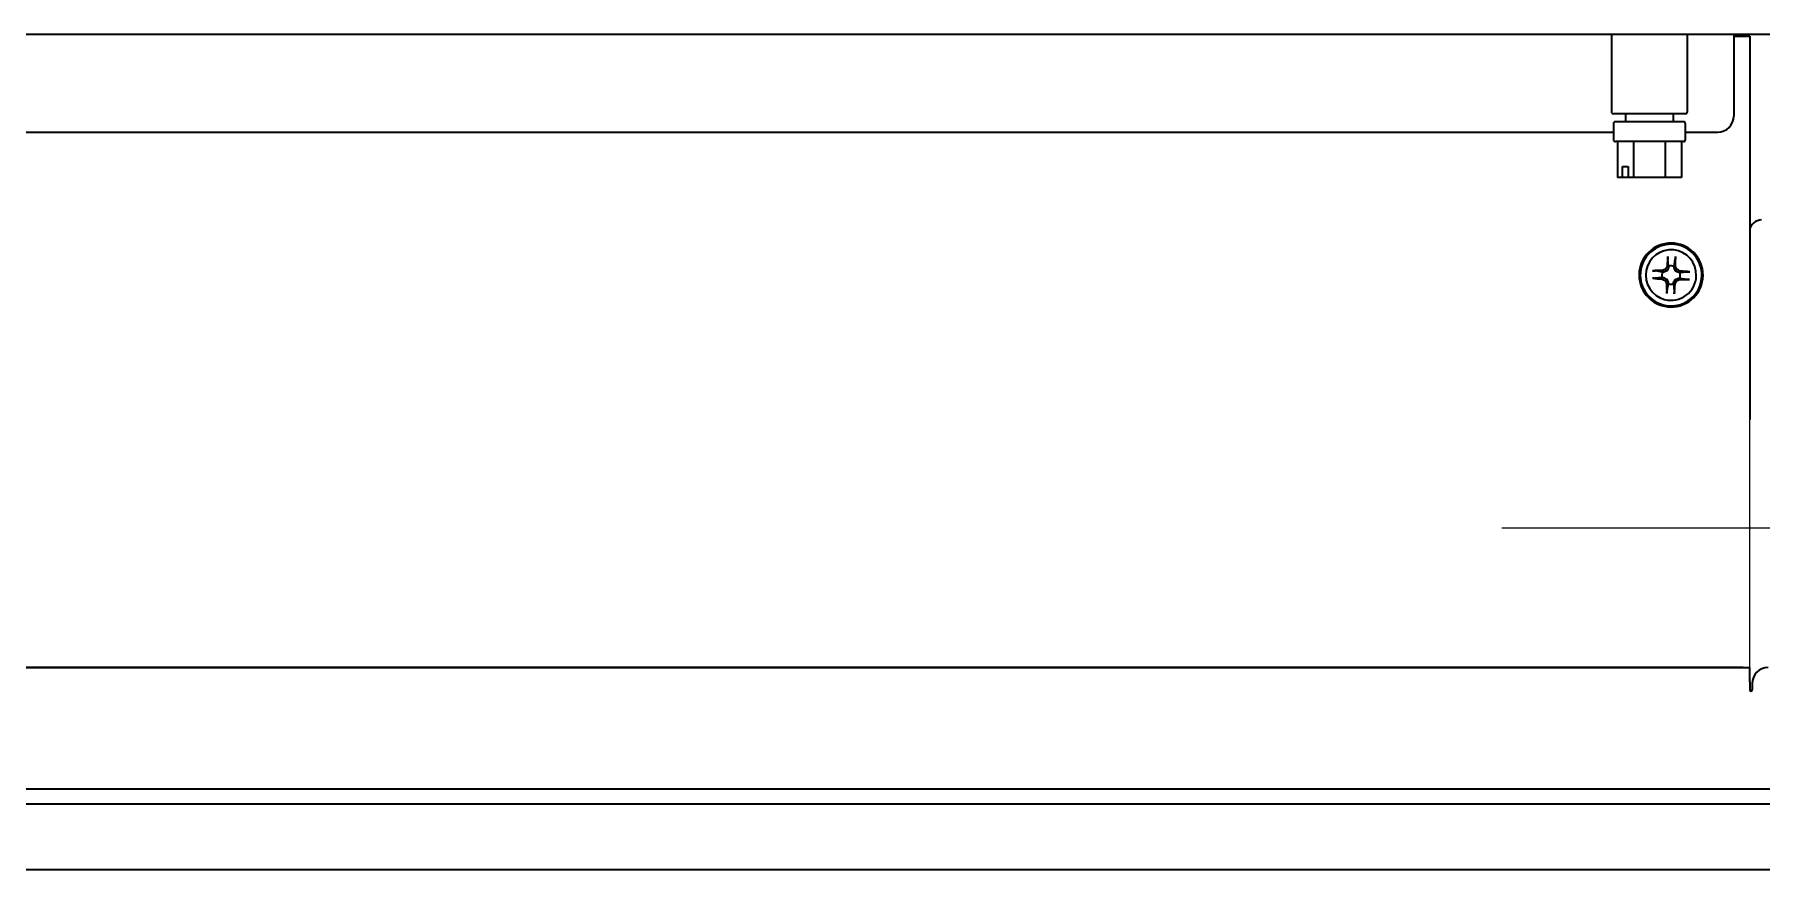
# Model space of a CAD drawing. Header units: inches. Extents: x 90 to 4161, y -506 to 3104.
# Drawn here: x 465.4 to 681.4, y 1192.2 to 1296.7 of the extents above; entities that cross this region are included whole.
import ezdxf

# ---------------------------------------------------------------- set-up
doc = ezdxf.new("R2010")
doc.units = ezdxf.units.IN
doc.layers.add('1', color=7, linetype='Continuous', true_color=0xffffff)

msp = doc.modelspace()

# ---------------------------------------------------------------- linework, layer by layer
msp.add_line((679.97, 1217.46), (679.97, 1248.51))
at = {"color": 4}
msp.add_line((648.97, 1234.96), (748.97, 1234.96), dxfattribs=at)
at = {"layer": '1', "color": 7, "linetype": 'Continuous', "lineweight": 35}
for p, q in [((838.73, 1296.66), (92.01, 1296.66)), ((662.67, 1296.66), (662.67, 1287.01)), ((672.17, 1287.01), (672.17, 1296.66)), ((677.97, 1296.66), (677.97, 1295.66)), ((678.17, 1296.46), (678.17, 1296.66)), ((678.17, 1296.46), (679.97, 1296.46)), ((679.97, 1296.46), (679.97, 1248.51)), ((677.97, 1295.66), (677.97, 1286.46)), ((671.92, 1286.76), (662.92, 1286.76)), ((667.42, 1285.76), (663.17, 1285.76)), ((664.42, 1286.76), (664.42, 1285.76)), ((671.67, 1285.76), (667.42, 1285.76)), ((670.42, 1285.76), (670.42, 1286.76)), ((317.37, 1284.46), (662.92, 1284.46)), ((662.92, 1285.51), (662.92, 1283.51)), ((671.91, 1284.46), (675.97, 1284.46)), ((671.92, 1283.51), (671.92, 1285.51)), ((671.67, 1283.26), (663.17, 1283.26)), ((663.42, 1283.26), (663.42, 1278.76)), ((665.42, 1283.26), (665.42, 1278.76)), ((669.42, 1278.76), (669.42, 1283.26)), ((671.42, 1283.26), (671.42, 1278.76)), ((664.07, 1280.16), (664.77, 1280.16)), ((664.07, 1278.76), (664.07, 1280.16)), ((664.77, 1280.16), (664.77, 1278.76)), ((664.07, 1278.76), (663.42, 1278.76)), ((664.77, 1278.76), (664.07, 1278.76)), ((665.42, 1278.76), (664.77, 1278.76)), ((669.42, 1278.76), (665.42, 1278.76)), ((671.42, 1278.76), (669.42, 1278.76)), ((669.82, 1267.67), (669.73, 1268.6)), ((670.52, 1267.65), (670.66, 1268.57)), ((669.03, 1266.25), (668.11, 1266.17)), ((669.05, 1266.95), (668.14, 1267.1)), ((669.21, 1266.25), (669.01, 1266.07)), ((669.23, 1266.95), (669.05, 1267.14)), ((669.63, 1267.1), (669.43, 1267.31)), ((669.81, 1267.5), (669.63, 1267.69)), ((670.51, 1267.47), (670.7, 1267.66)), ((670.67, 1267.07), (670.88, 1267.27)), ((671.04, 1266.19), (671.22, 1266)), ((671.06, 1266.89), (671.25, 1267.07)), ((671.21, 1266.18), (672.13, 1266.04)), ((671.23, 1266.88), (672.16, 1266.97)), ((669.6, 1266.07), (669.39, 1265.87)), ((669.76, 1265.67), (669.56, 1265.48)), ((669.75, 1265.49), (669.6, 1264.57)), ((670.45, 1265.64), (670.63, 1265.45)), ((670.45, 1265.47), (670.53, 1264.54)), ((670.63, 1266.03), (670.83, 1265.83)), ((323.08, 1217.46), (679.97, 1217.46)), ((679.17, 1217.46), (323.37, 1217.46)), ((679.97, 1215.66), (679.97, 1217.46)), ((679.97, 1215.66), (679.97, 1214.66)), ((680.27, 1215.46), (680.27, 1214.66)), ((838.37, 1202.26), (92.37, 1202.26)), ((773.87, 1200.36), (156.87, 1200.36)), ((156.87, 1192.2), (773.87, 1192.2))]:
    msp.add_line(p, q, dxfattribs=at)
for centre, radius, start, end in [((662.92, 1287.01), 0.25, 180, 270), ((663.17, 1285.51), 0.25, 90, 180), ((671.67, 1285.51), 0.25, 0, 90), ((671.92, 1287.01), 0.25, 270, 0), ((675.97, 1286.46), 2, 270, 0), ((663.17, 1283.51), 0.25, 180, 270), ((671.67, 1283.51), 0.25, 270, 0), ((670.13, 1266.57), 4, 5.5489, 5.0834), ((670.13, 1266.57), 3.85, 358.1576, 340.9564), ((670.13, 1266.57), 3.16, 358.1576, 255.237), ((670.13, 1266.57), 1.15, 160.3587, 195.9565), ((670.13, 1266.57), 3.16, 255.237, 358.1576), ((670.13, 1266.57), 1.15, 70.3587, 105.9565), ((670.13, 1266.57), 1.15, 340.3587, 15.9565), ((670.13, 1266.57), 3.85, 340.9564, 358.1576), ((670.13, 1266.57), 1.15, 250.3587, 285.9565), ((682.27, 1215.46), 2, 90, 180), ((680.12, 1214.66), 0.15, 180, 0)]:
    msp.add_arc(centre, radius, start, end, dxfattribs=at)
for centre, major_axis, ratio, start_param, end_param in [((681.44, 1271.96), (1.06, -1.06), 0.999695, 2.356347, 3.724687), ((669.84, 1266.58), (0.18, 3.72), 0.072244, 0.900133, 1.272854), ((670.43, 1266.56), (-0.05, -3.73), 0.072244, 1.868738, 2.24146), ((670.12, 1266.27), (-3.72, 0.18), 0.072244, 0.900133, 1.272854), ((670.14, 1266.87), (3.73, -0.05), 0.072244, 1.868738, 2.24146), ((669.89, 1267.13), (3.39, 1.45), 0.094201, 1.665412, 1.782277), ((669.59, 1266.85), (1.67, 3.29), 0.094201, 1.359315, 1.476181), ((670.69, 1266.81), (1.45, -3.39), 0.094201, 1.665412, 1.782277), ((670.41, 1267.11), (3.29, -1.67), 0.094201, 1.359315, 1.476181), ((670.15, 1266.87), (3.72, -0.18), 0.072244, 0.900133, 1.272854), ((669.86, 1266.02), (-3.29, 1.67), 0.094201, 1.359315, 1.476181), ((669.57, 1266.33), (-1.45, 3.39), 0.094201, 1.665412, 1.782277), ((669.84, 1266.57), (0.05, 3.73), 0.072244, 1.868738, 2.24146), ((670.43, 1266.55), (-0.18, -3.72), 0.072244, 0.900133, 1.272854), ((670.68, 1266.29), (-1.67, -3.29), 0.094201, 1.359315, 1.476181), ((670.37, 1266.01), (-3.39, -1.45), 0.094201, 1.665412, 1.782277), ((670.13, 1266.27), (-3.73, 0.05), 0.072244, 1.868738, 2.24146)]:
    msp.add_ellipse(centre, major_axis=major_axis, ratio=ratio, start_param=start_param, end_param=end_param, dxfattribs=at)
msp.add_rational_spline([(679.97, 1279.12), (679.97, 1279.12), (679.97, 1279.12)], [0.499999994161, 0.500000005839, 0.499999994161], degree=2, dxfattribs=at)
for points, knots in [([(669.73, 1268.6), (669.73, 1268.6), (669.73, 1268.61), (669.73, 1268.63), (669.73, 1268.63), (669.73, 1268.64), (669.73, 1268.65), (669.73, 1268.67), (669.73, 1268.68), (669.73, 1268.69), (669.73, 1268.71), (669.73, 1268.72), (669.73, 1268.74), (669.73, 1268.75), (669.73, 1268.77), (669.73, 1268.78), (669.73, 1268.8), (669.73, 1268.81), (669.73, 1268.82), (669.73, 1268.84), (669.73, 1268.86), (669.74, 1268.88), (669.74, 1268.9), (669.74, 1268.91)], [0, 0, 0, 0, 0.125, 0.125, 0.1875, 0.1875, 0.25, 0.3125, 0.3125, 0.375, 0.375, 0.5, 0.5, 0.5625, 0.5625, 0.625, 0.6875, 0.6875, 0.75, 0.75, 0.875, 0.875, 1, 1, 1, 1]), ([(670.67, 1268.88), (670.67, 1268.87), (670.67, 1268.85), (670.68, 1268.83), (670.68, 1268.81), (670.68, 1268.78), (670.68, 1268.77), (670.68, 1268.74), (670.67, 1268.74), (670.67, 1268.72), (670.67, 1268.71), (670.67, 1268.69), (670.67, 1268.68), (670.67, 1268.67), (670.67, 1268.65), (670.67, 1268.64), (670.67, 1268.62), (670.67, 1268.61), (670.67, 1268.6), (670.67, 1268.59), (670.67, 1268.58), (670.67, 1268.57), (670.66, 1268.57), (670.66, 1268.57)], [0, 0, 0, 0, 0.125, 0.125, 0.25, 0.25, 0.375, 0.375, 0.4375, 0.4375, 0.5, 0.5625, 0.5625, 0.625, 0.625, 0.75, 0.75, 0.8125, 0.8125, 0.875, 0.9375, 0.9375, 1, 1, 1, 1]), ([(668.11, 1266.17), (668.1, 1266.17), (668.09, 1266.16), (668.08, 1266.16), (668.07, 1266.16), (668.06, 1266.16), (668.05, 1266.16), (668.04, 1266.16), (668.02, 1266.16), (668.02, 1266.16), (667.99, 1266.16), (667.98, 1266.16), (667.96, 1266.17), (667.95, 1266.17), (667.93, 1266.17), (667.92, 1266.17), (667.9, 1266.17), (667.89, 1266.17), (667.88, 1266.17), (667.86, 1266.17), (667.84, 1266.17), (667.82, 1266.17), (667.8, 1266.18), (667.79, 1266.18)], [0, 0, 0, 0, 0.125, 0.125, 0.1875, 0.1875, 0.25, 0.3125, 0.3125, 0.375, 0.375, 0.5, 0.5, 0.5625, 0.5625, 0.625, 0.6875, 0.6875, 0.75, 0.75, 0.875, 0.875, 1, 1, 1, 1]), ([(667.82, 1267.11), (667.83, 1267.11), (667.85, 1267.11), (667.87, 1267.11), (667.89, 1267.11), (667.92, 1267.11), (667.93, 1267.11), (667.96, 1267.11), (667.96, 1267.11), (667.98, 1267.11), (668, 1267.11), (668.01, 1267.11), (668.02, 1267.11), (668.03, 1267.11), (668.05, 1267.11), (668.07, 1267.11), (668.08, 1267.11), (668.09, 1267.11), (668.1, 1267.11), (668.11, 1267.1), (668.12, 1267.1), (668.13, 1267.1), (668.13, 1267.1), (668.14, 1267.1)], [0, 0, 0, 0, 0.125, 0.125, 0.25, 0.25, 0.375, 0.375, 0.4375, 0.4375, 0.5, 0.5625, 0.5625, 0.625, 0.625, 0.75, 0.75, 0.8125, 0.8125, 0.875, 0.9375, 0.9375, 1, 1, 1, 1]), ([(669.21, 1266.25), (669.27, 1266.22), (669.33, 1266.19), (669.46, 1266.13), (669.53, 1266.1), (669.6, 1266.07)], [0, 0, 0, 0, 0.5, 0.5, 1, 1, 1, 1]), ([(669.63, 1267.1), (669.56, 1267.08), (669.49, 1267.05), (669.36, 1267), (669.29, 1266.97), (669.23, 1266.95)], [0, 0, 0, 0, 0.5, 0.5, 1, 1, 1, 1]), ([(669.81, 1267.5), (669.79, 1267.43), (669.76, 1267.37), (669.69, 1267.24), (669.66, 1267.17), (669.63, 1267.1)], [0, 0, 0, 0, 0.5, 0.5, 1, 1, 1, 1]), ([(670.67, 1267.07), (670.64, 1267.14), (670.61, 1267.21), (670.56, 1267.34), (670.53, 1267.41), (670.51, 1267.47)], [0, 0, 0, 0, 0.5, 0.5, 1, 1, 1, 1]), ([(670.63, 1266.03), (670.7, 1266.06), (670.77, 1266.09), (670.9, 1266.14), (670.97, 1266.17), (671.04, 1266.19)], [0, 0, 0, 0, 0.5, 0.5, 1, 1, 1, 1]), ([(671.06, 1266.89), (670.99, 1266.92), (670.93, 1266.95), (670.8, 1267.01), (670.73, 1267.04), (670.67, 1267.07)], [0, 0, 0, 0, 0.5, 0.5, 1, 1, 1, 1]), ([(672.16, 1266.97), (672.17, 1266.97), (672.17, 1266.97), (672.19, 1266.97), (672.19, 1266.97), (672.2, 1266.97), (672.22, 1266.97), (672.23, 1266.97), (672.24, 1266.97), (672.25, 1266.97), (672.27, 1266.97), (672.28, 1266.97), (672.31, 1266.97), (672.31, 1266.97), (672.33, 1266.97), (672.34, 1266.97), (672.36, 1266.97), (672.37, 1266.97), (672.38, 1266.97), (672.4, 1266.97), (672.42, 1266.97), (672.45, 1266.96), (672.46, 1266.96), (672.47, 1266.96)], [0, 0, 0, 0, 0.125, 0.125, 0.1875, 0.1875, 0.25, 0.3125, 0.3125, 0.375, 0.375, 0.5, 0.5, 0.5625, 0.5625, 0.625, 0.6875, 0.6875, 0.75, 0.75, 0.875, 0.875, 1, 1, 1, 1]), ([(669.59, 1264.26), (669.59, 1264.27), (669.59, 1264.28), (669.59, 1264.31), (669.59, 1264.33), (669.59, 1264.36), (669.59, 1264.37), (669.59, 1264.39), (669.59, 1264.4), (669.59, 1264.42), (669.59, 1264.43), (669.59, 1264.45), (669.59, 1264.46), (669.59, 1264.47), (669.59, 1264.49), (669.59, 1264.5), (669.59, 1264.52), (669.59, 1264.53), (669.6, 1264.54), (669.6, 1264.55), (669.6, 1264.56), (669.6, 1264.57), (669.6, 1264.57), (669.6, 1264.57)], [0, 0, 0, 0, 0.125, 0.125, 0.25, 0.25, 0.375, 0.375, 0.4375, 0.4375, 0.5, 0.5625, 0.5625, 0.625, 0.625, 0.75, 0.75, 0.8125, 0.8125, 0.875, 0.9375, 0.9375, 1, 1, 1, 1]), ([(669.6, 1266.07), (669.63, 1266), (669.65, 1265.93), (669.71, 1265.8), (669.73, 1265.73), (669.76, 1265.67)], [0, 0, 0, 0, 0.5, 0.5, 1, 1, 1, 1]), ([(670.45, 1265.64), (670.48, 1265.71), (670.51, 1265.77), (670.57, 1265.9), (670.6, 1265.97), (670.63, 1266.03)], [0, 0, 0, 0, 0.5, 0.5, 1, 1, 1, 1]), ([(670.53, 1264.54), (670.54, 1264.54), (670.54, 1264.53), (670.54, 1264.51), (670.54, 1264.51), (670.54, 1264.5), (670.54, 1264.48), (670.54, 1264.47), (670.54, 1264.46), (670.54, 1264.45), (670.54, 1264.43), (670.54, 1264.42), (670.54, 1264.39), (670.54, 1264.39), (670.53, 1264.37), (670.53, 1264.36), (670.53, 1264.34), (670.53, 1264.33), (670.53, 1264.32), (670.53, 1264.3), (670.53, 1264.28), (670.53, 1264.25), (670.53, 1264.24), (670.52, 1264.23)], [0, 0, 0, 0, 0.125, 0.125, 0.1875, 0.1875, 0.25, 0.3125, 0.3125, 0.375, 0.375, 0.5, 0.5, 0.5625, 0.5625, 0.625, 0.6875, 0.6875, 0.75, 0.75, 0.875, 0.875, 1, 1, 1, 1]), ([(672.44, 1266.03), (672.43, 1266.03), (672.42, 1266.03), (672.39, 1266.03), (672.37, 1266.03), (672.34, 1266.03), (672.33, 1266.03), (672.31, 1266.03), (672.3, 1266.03), (672.28, 1266.03), (672.27, 1266.03), (672.25, 1266.03), (672.24, 1266.03), (672.23, 1266.03), (672.21, 1266.03), (672.2, 1266.03), (672.18, 1266.03), (672.17, 1266.03), (672.16, 1266.03), (672.15, 1266.03), (672.14, 1266.03), (672.14, 1266.04), (672.13, 1266.04), (672.13, 1266.04)], [0, 0, 0, 0, 0.125, 0.125, 0.25, 0.25, 0.375, 0.375, 0.4375, 0.4375, 0.5, 0.5625, 0.5625, 0.625, 0.625, 0.75, 0.75, 0.8125, 0.8125, 0.875, 0.9375, 0.9375, 1, 1, 1, 1])]:
    msp.add_open_spline(points, degree=3, knots=knots, dxfattribs=at)
for points in [[(669.03, 1266.25), (669.09, 1266.25), (669.15, 1266.25), (669.21, 1266.25)], [(669.23, 1266.95), (669.17, 1266.95), (669.11, 1266.95), (669.05, 1266.95)], [(669.82, 1267.67), (669.82, 1267.61), (669.82, 1267.55), (669.81, 1267.5)], [(670.51, 1267.47), (670.51, 1267.53), (670.51, 1267.59), (670.52, 1267.65)], [(671.04, 1266.19), (671.09, 1266.19), (671.15, 1266.19), (671.21, 1266.18)], [(671.23, 1266.88), (671.17, 1266.88), (671.12, 1266.89), (671.06, 1266.89)], [(669.76, 1265.67), (669.75, 1265.61), (669.75, 1265.55), (669.75, 1265.49)], [(670.45, 1265.47), (670.45, 1265.53), (670.45, 1265.58), (670.45, 1265.64)]]:
    msp.add_open_spline(points, degree=3, dxfattribs=at)

doc.saveas('drawing.dxf')
